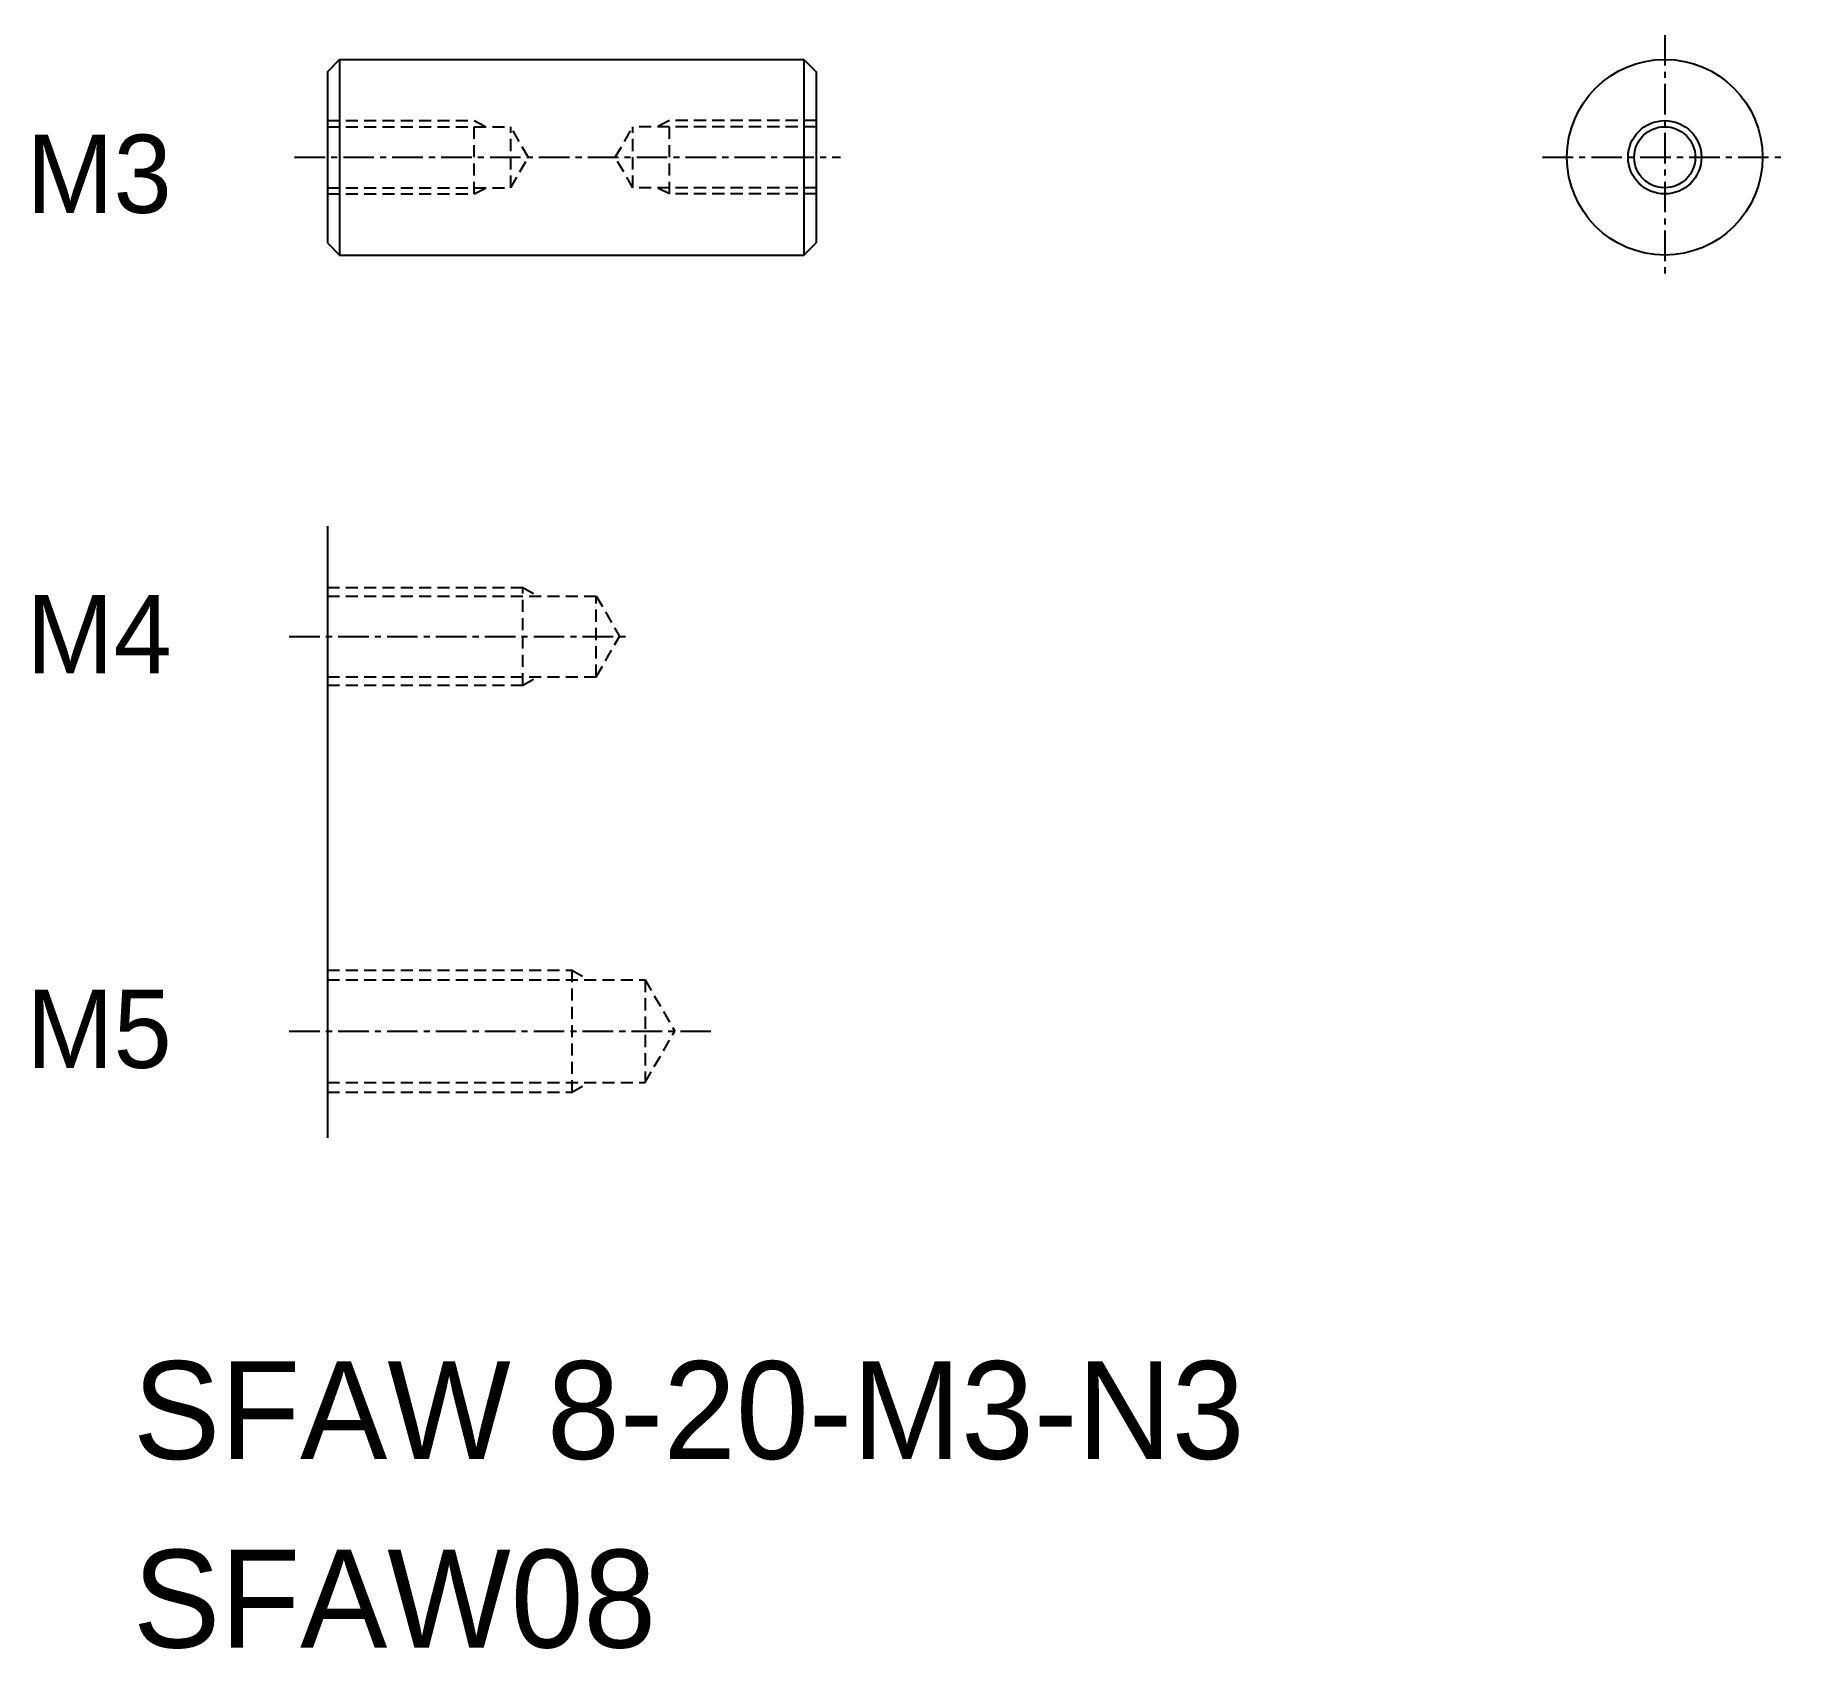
# Model space of a CAD drawing. Extents: x 246.7 to 318.4, y 166.9 to 232.9.
import ezdxf

# ---------------------------------------------------------------- set-up
doc = ezdxf.new("R2010")
doc.units = 0
doc.linetypes.add('CENTER', pattern=[2, 1.25, -0.25, 0.25, -0.25])
doc.linetypes.add('DASHED', pattern=[0.75, 0.5, -0.25])
doc.layers.get('0').update_dxf_attribs({"linetype": 'CONTINUOUS'})
doc.layers.add('CENTER', color=1, linetype='CENTER')

msp = doc.modelspace()

# ---------------------------------------------------------------- linework, layer by layer
at = {"color": 7, "linetype": 'CONTINUOUS'}
for p, q in [((258.709, 231.411), (259.209, 231.911)), ((259.209, 231.911), (259.209, 223.911)), ((259.209, 231.911), (278.209, 231.911)), ((278.209, 231.911), (278.209, 223.911)), ((278.209, 231.911), (278.709, 231.411)), ((258.709, 231.411), (258.709, 224.411)), ((278.709, 231.411), (278.709, 224.411)), ((258.709, 224.411), (259.209, 223.911)), ((278.209, 223.911), (278.709, 224.411)), ((259.209, 223.911), (278.209, 223.911)), ((258.709, 212.815), (258.709, 187.794))]:
    msp.add_line(p, q, dxfattribs=at)
at = {"color": 3, "linetype": 'DASHED'}
for p, q in [((258.709, 229.411), (264.709, 229.411)), ((264.709, 226.411), (264.709, 229.411)), ((264.709, 229.411), (265.209, 229.161)), ((272.709, 229.411), (272.209, 229.161)), ((278.709, 229.411), (272.709, 229.411)), ((272.709, 226.411), (272.709, 229.411)), ((258.709, 229.161), (266.209, 229.161)), ((266.93, 227.911), (266.209, 229.161)), ((266.209, 226.661), (266.209, 229.161)), ((270.487, 227.911), (271.209, 229.161)), ((278.709, 229.161), (271.209, 229.161)), ((271.209, 226.661), (271.209, 229.161)), ((266.209, 226.661), (266.93, 227.911)), ((271.209, 226.661), (270.487, 227.911)), ((258.709, 226.661), (266.209, 226.661)), ((264.709, 226.411), (265.209, 226.661)), ((278.709, 226.661), (271.209, 226.661)), ((272.709, 226.411), (272.209, 226.661)), ((258.709, 226.411), (264.709, 226.411)), ((278.709, 226.411), (272.709, 226.411)), ((258.709, 210.31), (266.709, 210.31)), ((266.709, 206.31), (266.709, 210.31)), ((266.709, 210.31), (267.315, 209.96)), ((258.709, 209.96), (269.709, 209.96)), ((269.709, 206.66), (269.709, 209.96)), ((269.709, 209.96), (270.661, 208.31)), ((269.709, 206.66), (270.661, 208.31)), ((258.709, 206.66), (269.709, 206.66)), ((266.709, 206.31), (267.315, 206.66)), ((258.709, 206.31), (266.709, 206.31)), ((258.709, 194.662), (268.709, 194.662)), ((258.709, 194.262), (271.709, 194.262)), ((268.709, 194.662), (268.709, 189.662)), ((268.709, 194.662), (269.315, 194.312)), ((271.709, 194.262), (271.709, 190.062)), ((271.709, 194.262), (272.921, 192.162)), ((271.709, 190.062), (272.921, 192.162)), ((258.709, 190.062), (271.709, 190.062)), ((268.709, 189.662), (269.315, 190.012)), ((258.709, 189.662), (268.709, 189.662))]:
    msp.add_line(p, q, dxfattribs=at)
msp.add_line((278.709, 229.661), (278.709, 229.661))
at = {"color": 7, "linetype": 'CONTINUOUS'}
for radius in [4, 1.25]:
    msp.add_circle((313.425, 227.911), radius, dxfattribs=at)
at = {"color": 3, "linetype": 'CONTINUOUS'}
msp.add_circle((313.425, 227.911), 1.5, dxfattribs=at)
at = {"layer": 'CENTER', "color": 1, "linetype": 'CENTER'}
for p, q in [((313.425, 232.911), (313.425, 222.911)), ((257.366, 227.911), (279.709, 227.911)), ((308.425, 227.911), (318.425, 227.911)), ((257.151, 208.31), (271.103, 208.31)), ((257.151, 192.162), (274.409, 192.162))]:
    msp.add_line(p, q, dxfattribs=at)

# ---------------------------------------------------------------- texts
at = {"color": 7, "linetype": 'CONTINUOUS'}
for s, height, p in [('M3', 3.2, (246.398, 225.636)), ('M4', 3.2, (246.398, 206.806)), ('M5', 3.2, (246.398, 190.658)), ('SFAW 8-20-M3-N3', 4, (250.759, 174.661)), ('SFAW08', 4, (250.759, 166.945))]:
    msp.add_text(s, height=height, dxfattribs=at).set_placement(p)

doc.saveas('drawing.dxf')
